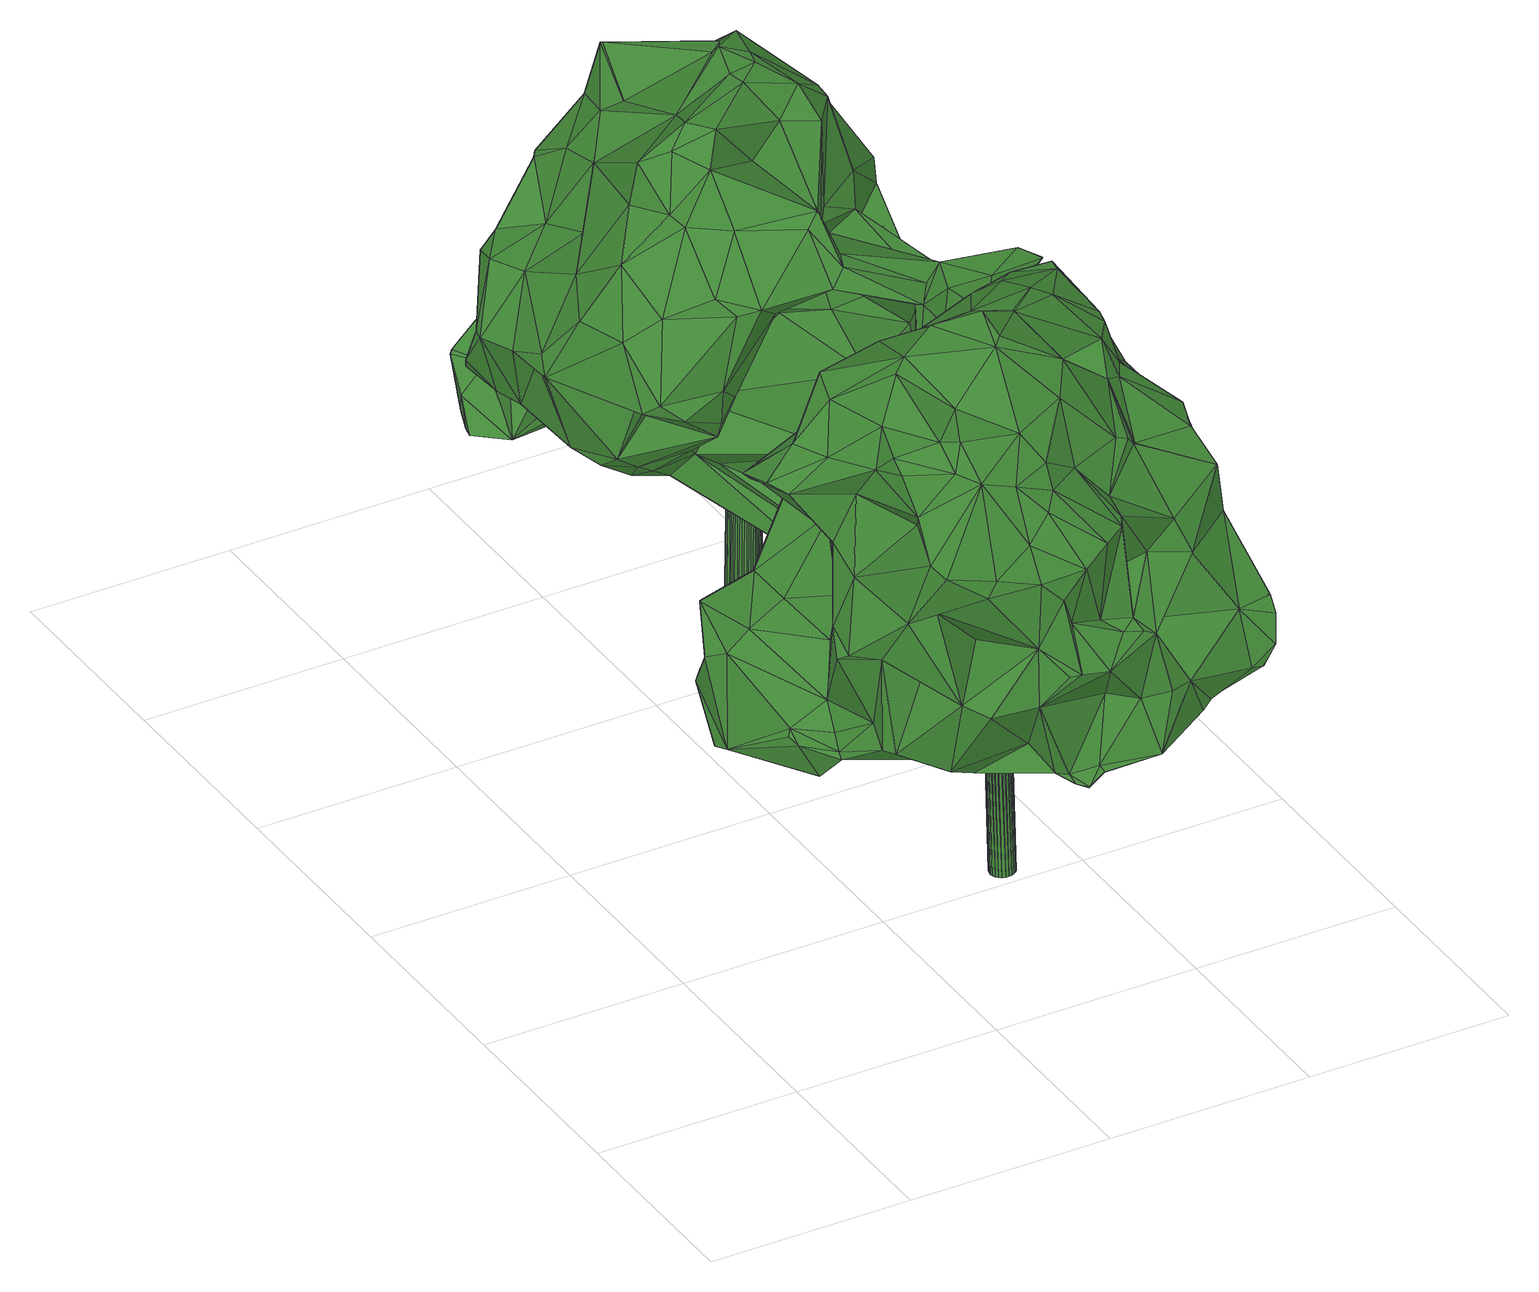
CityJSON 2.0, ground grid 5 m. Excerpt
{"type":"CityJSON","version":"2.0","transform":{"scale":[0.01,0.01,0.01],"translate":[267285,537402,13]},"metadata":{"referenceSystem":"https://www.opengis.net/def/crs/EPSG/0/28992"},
"CityObjects":{
"tree1":{"type":"SolitaryVegetationObject","attributes":{"gtid":584,"crown_width_m":10.84,"crown_median_z":21.56,"crown_r50_m":0.456,"crown_porosity":0.889,"trunk_H_m":8.24,"trunk_DBH_m":0.602,"trunk_radius_m":0.301,"trunk_base_height_m":13.32,"original_gtid":"667"},"geometry":[{"type":"Solid","lod":"3","boundaries":[[[[0,1,2]],[[3,4,5]],[[6,7,8]],[[6,8,9]],[[10,11,12]],[[13,14,15]],[[16,17,18]],[[2,18,17]],[[19,20,21]],[[22,20,19]],[[23,24,7]],[[25,26,27]],[[28,29,30]],[[31,32,33]],[[34,35,9]],[[36,37,38]],[[39,40,41]],[[39,41,42]],[[43,15,44]],[[45,46,47]],[[48,49,50]],[[51,52,53]],[[52,54,53]],[[2,17,55]],[[56,57,55]],[[58,59,60]],[[61,58,60]],[[62,63,64]],[[62,64,65]],[[31,55,17]],[[2,55,0]],[[66,67,68]],[[69,70,71]],[[72,73,74]],[[31,17,75]],[[76,77,78]],[[79,80,71]],[[14,13,81]],[[82,83,5]],[[76,84,77]],[[85,86,87]],[[88,89,90]],[[71,80,91]],[[92,93,94]],[[95,96,97]],[[98,99,100]],[[98,101,99]],[[102,52,103]],[[104,105,106]],[[107,108,109]],[[110,111,112]],[[113,114,115]],[[71,70,79]],[[31,33,56]],[[112,116,110]],[[117,51,53]],[[118,119,120]],[[12,11,121]],[[1,122,18]],[[123,124,125]],[[22,19,126]],[[127,128,68]],[[111,129,130]],[[110,129,111]],[[131,132,133]],[[134,109,135]],[[28,136,137]],[[138,139,140]],[[131,141,96]],[[142,143,127]],[[57,56,33]],[[12,57,33]],[[144,125,124]],[[145,146,74]],[[145,74,147]],[[148,149,150]],[[151,122,152]],[[1,152,122]],[[129,153,154]],[[56,55,31]],[[58,155,156]],[[152,155,58]],[[12,121,57]],[[150,157,158]],[[159,160,161]],[[162,160,159]],[[156,155,163]],[[156,163,164]],[[144,165,36]],[[166,36,165]],[[167,168,84]],[[169,170,171]],[[169,171,102]],[[110,172,173]],[[174,94,93]],[[33,175,176]],[[32,175,33]],[[177,6,35]],[[102,171,52]],[[178,179,180]],[[178,180,34]],[[181,182,183]],[[58,61,152]],[[184,59,173]],[[173,59,58]],[[154,130,129]],[[185,169,186]],[[0,187,188]],[[189,190,191]],[[192,193,111]],[[48,121,11]],[[194,195,157]],[[7,24,8]],[[91,80,196]],[[91,196,167]],[[197,97,72]],[[178,166,179]],[[97,96,198]],[[139,199,133]],[[75,32,31]],[[200,107,109]],[[173,172,184]],[[201,202,203]],[[51,103,52]],[[204,22,205]],[[30,206,28]],[[207,208,209]],[[210,24,23]],[[107,211,29]],[[212,211,107]],[[100,205,22]],[[26,213,42]],[[15,214,13]],[[15,60,214]],[[214,60,59]],[[16,43,215]],[[16,215,75]],[[16,75,17]],[[216,186,164]],[[197,65,44]],[[36,178,37]],[[21,41,40]],[[42,41,21]],[[71,105,69]],[[201,203,217]],[[218,219,195]],[[220,221,222]],[[188,163,223]],[[82,4,224]],[[220,225,226]],[[89,88,183]],[[89,183,48]],[[227,210,228]],[[196,80,79]],[[23,229,228]],[[148,230,149]],[[107,29,108]],[[228,210,23]],[[161,24,210]],[[150,158,231]],[[150,231,232]],[[233,120,234]],[[190,169,185]],[[235,76,236]],[[23,7,229]],[[112,237,116]],[[166,178,36]],[[238,239,77]],[[173,240,241]],[[58,240,173]],[[135,109,131]],[[79,70,238]],[[79,238,196]],[[242,240,156]],[[243,35,244]],[[243,177,35]],[[228,6,201]],[[229,6,228]],[[85,87,113]],[[245,181,246]],[[247,164,186]],[[247,186,169]],[[127,190,248]],[[158,157,249]],[[219,38,249]],[[42,213,39]],[[189,250,217]],[[178,251,37]],[[190,189,248]],[[252,85,115]],[[9,35,6]],[[7,6,229]],[[221,253,222]],[[253,175,32]],[[139,254,165]],[[187,252,188]],[[47,46,138]],[[45,138,46]],[[48,183,57]],[[226,255,49]],[[48,57,121]],[[203,202,256]],[[236,76,78]],[[68,257,66]],[[71,119,105]],[[118,105,119]],[[258,174,93]],[[227,161,210]],[[124,123,218]],[[259,213,26]],[[92,260,261]],[[92,262,260]],[[263,260,264]],[[188,252,216]],[[54,171,170]],[[52,171,54]],[[265,266,118]],[[244,82,224]],[[244,224,243]],[[231,158,27]],[[259,26,25]],[[267,66,53]],[[212,81,214]],[[200,81,212]],[[241,153,129]],[[191,268,189]],[[269,189,268]],[[155,152,1]],[[270,74,73]],[[138,136,271]],[[146,145,272]],[[105,118,106]],[[188,223,0]],[[191,216,273]],[[129,110,241]],[[11,10,49]],[[257,3,66]],[[173,241,110]],[[21,233,230]],[[26,231,27]],[[139,274,140]],[[200,109,134]],[[200,134,135]],[[155,1,223]],[[155,223,163]],[[275,15,14]],[[124,276,144]],[[139,144,276]],[[75,215,63]],[[3,277,117]],[[278,279,162]],[[25,280,259]],[[166,45,179]],[[254,45,166]],[[248,128,127]],[[167,84,281]],[[282,270,283]],[[284,149,230]],[[83,237,285]],[[280,25,286]],[[26,42,231]],[[105,104,287]],[[91,119,71]],[[127,68,142]],[[259,160,279]],[[241,240,153]],[[242,153,240]],[[132,131,109]],[[270,282,288]],[[190,289,54]],[[269,250,189]],[[11,49,48]],[[1,0,223]],[[21,40,19]],[[97,197,275]],[[44,65,64]],[[215,43,64]],[[44,64,43]],[[130,290,111]],[[2,1,18]],[[235,236,199]],[[254,166,165]],[[156,164,209]],[[156,209,242]],[[291,94,292]],[[157,195,219]],[[106,118,293]],[[237,271,116]],[[271,237,47]],[[294,276,124]],[[294,235,276]],[[293,118,266]],[[293,266,295]],[[108,28,296]],[[108,29,28]],[[297,204,101]],[[162,269,298]],[[162,298,278]],[[299,255,225]],[[145,300,301]],[[135,95,200]],[[236,78,131]],[[220,175,221]],[[113,302,298]],[[212,59,184]],[[95,135,96]],[[82,180,83]],[[49,10,226]],[[288,147,303]],[[162,279,160]],[[304,85,252]],[[151,18,122]],[[164,163,216]],[[169,190,54]],[[169,54,170]],[[219,125,38]],[[123,125,219]],[[147,104,106]],[[5,285,3]],[[83,285,5]],[[38,125,144]],[[36,38,144]],[[212,214,59]],[[237,45,47]],[[69,105,287]],[[34,251,178]],[[9,251,34]],[[9,305,251]],[[34,180,244]],[[226,225,255]],[[45,306,179]],[[278,261,263]],[[261,278,258]],[[39,264,307]],[[40,39,307]],[[279,263,259]],[[258,93,261]],[[308,309,310]],[[258,310,309]],[[284,230,233]],[[213,259,263]],[[132,311,133]],[[207,103,51]],[[63,215,64]],[[312,126,92]],[[98,126,312]],[[245,187,313]],[[234,284,233]],[[150,284,314]],[[133,311,296]],[[108,296,311]],[[204,297,22]],[[22,297,20]],[[295,20,297]],[[77,168,196]],[[84,168,77]],[[205,99,204]],[[99,101,204]],[[100,99,205]],[[131,78,77]],[[37,315,316]],[[127,289,190]],[[220,176,175]],[[117,53,66]],[[117,66,3]],[[317,312,94]],[[317,94,50]],[[196,238,77]],[[141,198,96]],[[139,133,274]],[[219,218,123]],[[294,318,235]],[[314,157,150]],[[69,238,70]],[[21,148,42]],[[146,272,253]],[[146,253,62]],[[296,28,137]],[[218,294,124]],[[319,320,227]],[[262,126,307]],[[262,92,126]],[[203,248,217]],[[321,301,322]],[[188,216,163]],[[237,277,285]],[[237,112,277]],[[271,323,116]],[[206,110,323]],[[201,6,202]],[[315,324,25]],[[238,141,239]],[[115,273,216]],[[252,115,216]],[[220,226,176]],[[30,29,211]],[[136,323,271]],[[48,325,89]],[[326,89,325]],[[326,325,48]],[[206,323,136]],[[110,116,323]],[[317,299,98]],[[327,302,87]],[[139,165,144]],[[106,293,145]],[[110,206,172]],[[242,209,208]],[[295,266,20]],[[145,293,295]],[[30,172,206]],[[136,28,206]],[[190,185,191]],[[256,248,203]],[[217,248,189]],[[191,185,216]],[[185,186,216]],[[95,97,14]],[[97,275,14]],[[33,176,12]],[[159,269,162]],[[98,100,126]],[[236,131,133]],[[197,72,328]],[[74,328,72]],[[75,63,32]],[[160,259,280]],[[91,167,119]],[[158,249,329]],[[20,266,265]],[[234,120,119]],[[234,119,167]],[[245,246,330]],[[235,318,76]],[[97,198,72]],[[194,157,314]],[[296,137,274]],[[296,274,133]],[[131,239,141]],[[73,198,283]],[[47,138,271]],[[219,249,157]],[[254,138,45]],[[138,254,139]],[[45,83,306]],[[45,237,83]],[[69,283,198]],[[69,287,283]],[[141,238,198]],[[131,96,135]],[[269,113,298]],[[77,239,131]],[[326,291,308]],[[246,326,308]],[[331,234,167]],[[42,148,231]],[[238,69,198]],[[147,106,145]],[[277,192,117]],[[51,117,192]],[[192,111,290]],[[192,290,51]],[[207,51,290]],[[154,290,130]],[[332,299,317]],[[224,4,243]],[[49,255,50]],[[16,18,151]],[[16,151,43]],[[269,114,113]],[[60,151,61]],[[150,149,284]],[[152,61,151]],[[312,317,98]],[[74,146,62]],[[331,284,234]],[[253,63,62]],[[32,63,253]],[[72,198,73]],[[83,180,179]],[[306,83,179]],[[38,329,249]],[[330,86,85]],[[6,243,202]],[[6,177,243]],[[3,285,277]],[[268,191,273]],[[194,76,195]],[[261,260,263]],[[267,53,289]],[[103,247,102]],[[164,247,209]],[[270,147,74]],[[53,54,289]],[[22,126,100]],[[138,274,137]],[[138,137,136]],[[231,148,232]],[[150,232,148]],[[331,281,284]],[[307,126,40]],[[19,40,126]],[[314,284,281]],[[331,167,281]],[[66,267,67]],[[87,302,113]],[[86,258,278]],[[278,298,86]],[[39,213,264]],[[86,310,258]],[[184,211,212]],[[278,263,279]],[[160,280,161]],[[214,81,13]],[[201,319,228]],[[217,319,201]],[[250,319,217]],[[228,319,227]],[[62,328,74]],[[62,65,328]],[[138,140,274]],[[133,199,236]],[[143,289,127]],[[290,208,207]],[[102,247,169]],[[290,154,208]],[[154,153,208]],[[242,208,153]],[[288,282,147]],[[147,282,104]],[[326,48,50]],[[282,287,104]],[[212,107,200]],[[156,240,58]],[[27,316,25]],[[73,283,270]],[[298,302,327]],[[263,264,213]],[[316,315,25]],[[86,327,87]],[[182,55,183]],[[245,313,0]],[[276,235,199]],[[276,199,139]],[[101,300,297]],[[333,300,101]],[[50,94,291]],[[326,50,291]],[[115,85,113]],[[207,247,103]],[[209,247,207]],[[34,244,35]],[[256,4,257]],[[202,4,256]],[[257,4,3]],[[200,95,81]],[[21,230,148]],[[143,267,289]],[[187,304,252]],[[245,304,187]],[[245,330,304]],[[304,330,85]],[[82,244,180]],[[158,329,27]],[[255,299,332]],[[151,60,334]],[[181,88,246]],[[197,44,275]],[[280,286,335]],[[275,44,15]],[[273,114,268]],[[308,310,246]],[[246,310,330]],[[86,298,327]],[[86,330,310]],[[27,329,37]],[[38,37,329]],[[55,57,183]],[[10,336,226]],[[176,226,336]],[[181,0,182]],[[182,0,55]],[[0,313,187]],[[272,321,222]],[[272,222,253]],[[92,94,312]],[[311,109,108]],[[50,255,332]],[[94,174,292]],[[184,172,211]],[[225,322,337]],[[88,326,246]],[[326,88,90]],[[311,132,109]],[[196,168,167]],[[50,332,317]],[[222,321,322]],[[222,322,220]],[[225,220,322]],[[282,283,287]],[[37,316,27]],[[337,322,301]],[[5,4,82]],[[243,4,202]],[[14,81,95]],[[24,335,8]],[[280,335,161]],[[30,211,172]],[[161,335,24]],[[111,193,112]],[[277,112,193]],[[192,277,193]],[[295,300,145]],[[297,300,295]],[[43,151,334]],[[43,334,15]],[[12,336,10]],[[15,334,60]],[[326,90,89]],[[181,183,88]],[[176,336,12]],[[245,0,181]],[[233,265,120]],[[265,118,120]],[[68,67,142]],[[267,143,67]],[[142,67,143]],[[270,303,147]],[[288,303,270]],[[291,292,308]],[[115,114,273]],[[305,9,286]],[[8,286,9]],[[8,335,286]],[[305,286,324]],[[25,324,286]],[[37,324,315]],[[305,324,251]],[[37,251,324]],[[333,301,300]],[[101,301,333]],[[272,301,321]],[[145,301,272]],[[250,338,319]],[[221,175,253]],[[337,301,101]],[[319,338,320]],[[269,338,250]],[[299,337,98]],[[101,98,337]],[[225,337,299]],[[159,161,338]],[[159,338,269]],[[161,227,338]],[[320,338,227]],[[21,20,265]],[[21,265,233]],[[68,128,257]],[[256,257,128]],[[248,256,128]],[[92,261,93]],[[197,328,65]],[[264,260,307]],[[262,307,260]],[[314,281,194]],[[194,281,76]],[[84,76,281]],[[292,309,308]],[[174,309,292]],[[258,309,174]],[[268,114,269]],[[195,76,318]],[[195,318,218]],[[294,218,318]],[[339,340,341]],[[339,341,342]],[[342,341,343]],[[342,343,344]],[[341,340,345]],[[341,345,343]],[[343,345,346]],[[343,346,344]],[[345,340,347]],[[345,347,346]],[[346,347,348]],[[346,348,344]],[[347,340,349]],[[347,349,348]],[[348,349,350]],[[348,350,344]],[[349,340,351]],[[349,351,350]],[[350,351,352]],[[350,352,344]],[[351,340,353]],[[351,353,352]],[[352,353,354]],[[352,354,344]],[[353,340,355]],[[353,355,354]],[[354,355,356]],[[354,356,344]],[[355,340,357]],[[355,357,356]],[[356,357,358]],[[356,358,344]],[[357,340,359]],[[357,359,358]],[[358,359,360]],[[358,360,344]],[[359,340,361]],[[359,361,360]],[[360,361,362]],[[360,362,344]],[[361,340,363]],[[361,363,362]],[[362,363,364]],[[362,364,344]],[[363,340,365]],[[363,365,364]],[[364,365,366]],[[364,366,344]],[[365,340,367]],[[365,367,366]],[[366,367,368]],[[366,368,344]],[[367,340,369]],[[367,369,368]],[[368,369,370]],[[368,370,344]],[[369,340,371]],[[369,371,370]],[[370,371,372]],[[370,372,344]],[[371,340,373]],[[371,373,372]],[[372,373,374]],[[372,374,344]],[[373,340,375]],[[373,375,374]],[[374,375,376]],[[374,376,344]],[[375,340,377]],[[375,377,376]],[[376,377,378]],[[376,378,344]],[[377,340,379]],[[377,379,378]],[[378,379,380]],[[378,380,344]],[[379,340,381]],[[379,381,380]],[[380,381,382]],[[380,382,344]],[[381,340,383]],[[381,383,382]],[[382,383,384]],[[382,384,344]],[[383,340,385]],[[383,385,384]],[[384,385,386]],[[384,386,344]],[[385,340,387]],[[385,387,386]],[[386,387,388]],[[386,388,344]],[[387,340,339]],[[387,339,388]],[[388,339,342]],[[388,342,344]]]]}]},
"tree2":{"type":"SolitaryVegetationObject","attributes":{"gtid":573,"crown_width_m":12.06,"crown_median_z":23.84,"crown_r50_m":0.509,"crown_porosity":0.894,"trunk_H_m":10.42,"trunk_DBH_m":0.798,"trunk_radius_m":0.399,"trunk_base_height_m":13.42,"original_gtid":"656"},"geometry":[{"type":"Solid","lod":"3","boundaries":[[[[389,390,391]],[[392,393,394]],[[395,396,397]],[[395,397,398]],[[399,400,401]],[[399,401,402]],[[403,404,405]],[[406,407,408]],[[406,390,407]],[[409,410,411]],[[409,411,412]],[[413,414,415]],[[413,415,416]],[[417,418,419]],[[420,421,422]],[[419,423,417]],[[422,424,425]],[[426,427,428]],[[428,429,426]],[[430,431,432]],[[433,434,435]],[[436,437,438]],[[439,440,441]],[[442,443,444]],[[445,446,447]],[[447,446,448]],[[449,450,451]],[[452,453,454]],[[393,455,456]],[[457,458,459]],[[460,461,462]],[[463,464,465]],[[466,467,394]],[[468,467,466]],[[469,470,471]],[[395,426,396]],[[393,392,472]],[[473,472,392]],[[474,424,422]],[[475,476,477]],[[424,478,425]],[[479,480,481]],[[482,483,484]],[[485,486,487]],[[488,487,486]],[[489,440,439]],[[490,463,491]],[[490,491,492]],[[442,493,494]],[[398,495,471]],[[469,496,470]],[[398,471,497]],[[498,454,453]],[[499,500,478]],[[501,502,503]],[[504,482,505]],[[506,507,508]],[[509,510,511]],[[512,513,514]],[[393,456,466]],[[515,516,517]],[[517,495,398]],[[518,519,520]],[[521,437,436]],[[522,475,477]],[[442,444,523]],[[524,525,526]],[[393,472,455]],[[413,416,394]],[[527,528,422]],[[481,427,529]],[[530,531,519]],[[530,519,518]],[[532,503,533]],[[422,425,527]],[[534,439,441]],[[534,535,439]],[[536,537,409]],[[538,420,539]],[[538,539,400]],[[493,442,523]],[[495,516,540]],[[517,516,495]],[[444,541,523]],[[435,523,541]],[[455,542,456]],[[442,494,443]],[[501,543,502]],[[493,523,434]],[[434,523,435]],[[420,422,528]],[[544,435,545]],[[546,451,525]],[[547,548,549]],[[530,550,468]],[[531,530,468]],[[551,552,473]],[[546,553,449]],[[554,449,553]],[[555,556,417]],[[557,487,488]],[[427,558,428]],[[559,460,560]],[[561,460,559]],[[432,431,562]],[[515,563,564]],[[546,565,497]],[[396,426,429]],[[566,414,477]],[[391,465,464]],[[535,489,439]],[[405,567,568]],[[502,533,503]],[[555,502,543]],[[561,461,460]],[[569,570,414]],[[571,570,569]],[[520,469,540]],[[471,495,469]],[[410,409,537]],[[572,573,411]],[[448,568,574]],[[568,567,574]],[[404,458,446]],[[400,575,401]],[[521,576,542]],[[577,578,579]],[[578,577,562]],[[431,578,562]],[[540,469,495]],[[463,504,505]],[[580,581,582]],[[583,581,580]],[[477,476,584]],[[477,584,566]],[[476,531,585]],[[473,552,417]],[[499,474,586]],[[446,587,448]],[[468,550,588]],[[447,567,445]],[[586,589,590]],[[491,589,586]],[[525,451,509]],[[457,591,458]],[[479,589,480]],[[510,509,451]],[[592,593,594]],[[595,596,592]],[[492,597,598]],[[494,493,406]],[[525,509,599]],[[438,576,521]],[[417,423,600]],[[417,600,555]],[[411,410,572]],[[438,521,436]],[[438,566,576]],[[601,438,437]],[[416,551,392]],[[534,441,602]],[[412,543,501]],[[542,603,456]],[[412,411,543]],[[604,605,606]],[[576,566,603]],[[542,576,603]],[[484,558,416]],[[569,566,601]],[[424,474,499]],[[424,499,607]],[[509,511,599]],[[607,478,424]],[[492,586,597]],[[608,609,563]],[[527,500,528]],[[610,611,432]],[[562,602,610]],[[612,554,613]],[[492,538,614]],[[598,538,492]],[[615,414,413]],[[608,397,429]],[[601,566,438]],[[616,510,617]],[[618,619,620]],[[486,485,391]],[[396,429,397]],[[481,480,621]],[[577,602,562]],[[534,602,577]],[[441,475,602]],[[584,476,585]],[[622,611,623]],[[494,624,625]],[[408,624,494]],[[626,620,557]],[[425,478,527]],[[434,406,493]],[[433,406,434]],[[463,453,464]],[[627,605,625]],[[625,605,494]],[[541,545,435]],[[530,564,550]],[[566,569,414]],[[517,608,515]],[[562,610,432]],[[446,445,404]],[[619,628,629]],[[630,631,402]],[[455,632,633]],[[465,505,634]],[[626,635,618]],[[507,461,561]],[[525,599,526]],[[541,537,545]],[[604,573,572]],[[544,486,636]],[[455,633,542]],[[403,405,594]],[[624,408,637]],[[609,564,563]],[[545,537,536]],[[463,465,504]],[[638,526,599]],[[569,601,639]],[[640,559,641]],[[474,597,586]],[[642,612,630]],[[435,544,433]],[[586,492,491]],[[522,477,643]],[[531,468,585]],[[608,563,515]],[[444,537,541]],[[430,595,431]],[[431,644,578]],[[443,537,444]],[[534,579,535]],[[577,579,534]],[[645,646,635]],[[400,539,575]],[[564,530,647]],[[403,594,454]],[[389,453,593]],[[575,528,500]],[[475,522,602]],[[610,602,522]],[[648,649,650]],[[392,394,416]],[[546,449,451]],[[651,511,616]],[[592,596,593]],[[652,529,653]],[[499,654,500]],[[655,641,559]],[[484,656,657]],[[489,658,508]],[[614,538,400]],[[659,614,400]],[[391,390,636]],[[659,400,399]],[[585,468,466]],[[471,470,497]],[[554,553,470]],[[546,470,553]],[[404,445,405]],[[420,538,598]],[[478,607,499]],[[660,504,634]],[[507,554,461]],[[560,476,655]],[[560,655,559]],[[449,642,450]],[[612,642,449]],[[661,662,506]],[[579,578,644]],[[663,664,535]],[[665,644,595]],[[402,401,617]],[[409,412,532]],[[503,532,501]],[[595,430,596]],[[459,498,453]],[[533,502,555]],[[391,464,389]],[[666,533,419]],[[507,561,667]],[[507,667,489]],[[574,447,448]],[[668,661,669]],[[670,669,661]],[[567,405,445]],[[653,529,524]],[[567,447,574]],[[470,496,554]],[[595,644,431]],[[582,453,463]],[[492,582,463]],[[588,643,477]],[[588,477,414]],[[554,496,461]],[[457,581,614]],[[473,392,551]],[[535,658,489]],[[629,620,619]],[[630,402,642]],[[481,621,427]],[[636,406,433]],[[408,494,406]],[[564,609,550]],[[609,657,656]],[[626,618,620]],[[452,594,593]],[[661,658,670]],[[582,459,453]],[[499,586,590]],[[671,648,650]],[[665,595,592]],[[457,650,591]],[[609,608,657]],[[672,650,649]],[[572,537,604]],[[410,537,572]],[[428,558,673]],[[591,650,672]],[[613,507,506]],[[389,464,453]],[[674,552,675]],[[579,663,535]],[[629,557,620]],[[558,676,416]],[[609,656,550]],[[494,605,537]],[[494,537,443]],[[517,398,677]],[[673,558,657]],[[657,558,484]],[[549,418,621]],[[427,621,418]],[[480,589,491]],[[604,537,605]],[[661,506,508]],[[667,440,489]],[[415,660,484]],[[415,484,416]],[[628,485,487]],[[678,485,628]],[[675,551,416]],[[675,416,676]],[[564,647,516]],[[564,516,515]],[[518,540,647]],[[635,626,679]],[[518,647,530]],[[520,540,518]],[[516,647,540]],[[667,561,640]],[[634,505,482]],[[616,680,681]],[[621,505,682]],[[566,466,603]],[[480,505,621]],[[522,643,683]],[[575,420,528]],[[535,671,658]],[[617,575,616]],[[545,488,544]],[[544,488,486]],[[575,539,420]],[[614,659,457]],[[674,675,676]],[[629,487,557]],[[624,684,625]],[[619,618,628]],[[657,608,673]],[[429,673,608]],[[429,428,673]],[[457,659,399]],[[457,399,402]],[[419,418,549]],[[427,418,558]],[[418,674,558]],[[674,676,558]],[[544,636,433]],[[543,685,555]],[[686,513,512]],[[468,588,467]],[[678,628,618]],[[451,450,510]],[[536,488,545]],[[500,527,478]],[[585,466,687]],[[472,556,455]],[[688,632,556]],[[632,455,556]],[[472,473,556]],[[688,556,555]],[[688,555,632]],[[417,556,473]],[[466,394,393]],[[672,644,665]],[[689,644,672]],[[559,640,561]],[[666,419,549]],[[459,582,581]],[[690,618,682]],[[430,611,684]],[[430,684,624]],[[524,691,653]],[[526,691,524]],[[484,660,634]],[[622,684,611]],[[625,684,622]],[[497,565,398]],[[692,398,565]],[[411,685,543]],[[604,685,573]],[[610,623,611]],[[628,487,629]],[[615,413,467]],[[501,532,412]],[[615,588,414]],[[394,467,413]],[[584,585,687]],[[615,467,588]],[[419,533,423]],[[666,645,532]],[[441,440,640]],[[409,532,536]],[[645,536,532]],[[693,678,694]],[[635,679,645]],[[690,694,618]],[[482,504,483]],[[682,618,547]],[[405,568,594]],[[452,454,594]],[[453,452,593]],[[403,454,404]],[[682,505,465]],[[661,508,658]],[[511,695,638]],[[547,549,621]],[[678,391,485]],[[458,587,446]],[[668,631,662]],[[441,641,475]],[[640,641,441]],[[547,618,548]],[[696,536,679]],[[696,488,536]],[[697,633,632]],[[606,633,697]],[[542,633,521]],[[437,633,601]],[[437,521,633]],[[573,685,411]],[[560,460,462]],[[462,520,560]],[[532,533,666]],[[617,401,575]],[[579,649,663]],[[648,663,649]],[[507,613,554]],[[689,672,649]],[[639,683,569]],[[500,680,575]],[[575,680,616]],[[682,547,621]],[[626,696,679]],[[480,463,505]],[[459,458,498]],[[395,529,426]],[[470,546,497]],[[476,475,641]],[[655,476,641]],[[456,603,466]],[[689,649,644]],[[649,579,644]],[[465,634,504]],[[697,685,606]],[[632,555,685]],[[632,685,697]],[[606,685,604]],[[665,592,448]],[[568,448,592]],[[474,698,597]],[[686,512,699]],[[686,699,513]],[[524,565,525]],[[692,565,524]],[[457,459,581]],[[415,570,660]],[[613,506,662]],[[652,479,529]],[[490,492,463]],[[592,594,568]],[[668,662,661]],[[458,404,454]],[[458,454,498]],[[636,390,406]],[[593,390,389]],[[391,636,486]],[[408,407,637]],[[407,593,637]],[[430,637,596]],[[624,637,430]],[[596,637,593]],[[672,587,591]],[[665,587,672]],[[448,587,665]],[[496,462,461]],[[496,469,462]],[[520,462,469]],[[390,593,407]],[[480,491,463]],[[639,627,622]],[[622,623,639]],[[612,631,630]],[[622,627,625]],[[645,679,536]],[[466,566,687]],[[474,422,698]],[[533,600,423]],[[555,600,533]],[[681,700,701]],[[591,587,458]],[[570,415,414]],[[571,504,570]],[[504,660,570]],[[590,652,499]],[[426,529,427]],[[671,670,658]],[[546,525,565]],[[671,669,670]],[[520,519,560]],[[560,519,476]],[[531,476,519]],[[479,652,589]],[[590,589,652]],[[583,492,614]],[[395,524,529]],[[510,450,617]],[[500,700,681]],[[634,482,484]],[[522,683,610]],[[511,691,695]],[[682,465,693]],[[481,529,479]],[[554,612,449]],[[418,552,674]],[[418,417,552]],[[507,489,508]],[[535,664,671]],[[648,671,664]],[[648,664,663]],[[667,640,440]],[[583,580,582]],[[583,582,492]],[[526,638,695]],[[605,627,702]],[[605,702,606]],[[484,483,656]],[[504,656,483]],[[551,675,552]],[[692,524,395]],[[692,395,398]],[[618,694,678]],[[693,694,690]],[[397,677,398]],[[517,677,397]],[[617,642,402]],[[617,450,642]],[[656,703,550]],[[588,703,643]],[[588,550,703]],[[643,703,571]],[[513,699,514]],[[512,514,699]],[[633,606,702]],[[633,702,601]],[[601,702,627]],[[627,639,601]],[[613,631,612]],[[613,662,631]],[[549,548,635]],[[618,635,548]],[[653,701,652]],[[499,652,701]],[[678,693,391]],[[526,695,691]],[[610,683,623]],[[639,623,683]],[[616,681,651]],[[651,681,704]],[[599,511,638]],[[691,511,651]],[[616,511,510]],[[691,701,653]],[[651,701,691]],[[681,680,500]],[[681,701,704]],[[651,704,701]],[[571,569,683]],[[571,683,643]],[[457,402,650]],[[668,650,631]],[[402,631,650]],[[669,671,650]],[[669,650,668]],[[391,693,465]],[[626,557,696]],[[696,557,488]],[[645,666,646]],[[549,635,646]],[[549,646,666]],[[432,611,430]],[[504,703,656]],[[571,703,504]],[[583,614,581]],[[397,608,705]],[[517,705,608]],[[397,705,517]],[[701,700,499]],[[654,499,700]],[[654,700,500]],[[693,690,682]],[[584,687,566]],[[598,421,420]],[[698,422,421]],[[698,421,597]],[[598,597,421]],[[706,707,708]],[[706,708,709]],[[709,708,710]],[[709,710,711]],[[708,707,712]],[[708,712,710]],[[710,712,713]],[[710,713,711]],[[712,707,714]],[[712,714,713]],[[713,714,715]],[[713,715,711]],[[714,707,716]],[[714,716,715]],[[715,716,717]],[[715,717,711]],[[716,707,718]],[[716,718,717]],[[717,718,719]],[[717,719,711]],[[718,707,720]],[[718,720,719]],[[719,720,721]],[[719,721,711]],[[720,707,722]],[[720,722,721]],[[721,722,723]],[[721,723,711]],[[722,707,724]],[[722,724,723]],[[723,724,725]],[[723,725,711]],[[724,707,726]],[[724,726,725]],[[725,726,727]],[[725,727,711]],[[726,707,728]],[[726,728,727]],[[727,728,729]],[[727,729,711]],[[728,707,730]],[[728,730,729]],[[729,730,731]],[[729,731,711]],[[730,707,732]],[[730,732,731]],[[731,732,733]],[[731,733,711]],[[732,707,734]],[[732,734,733]],[[733,734,735]],[[733,735,711]],[[734,707,736]],[[734,736,735]],[[735,736,737]],[[735,737,711]],[[736,707,738]],[[736,738,737]],[[737,738,739]],[[737,739,711]],[[738,707,740]],[[738,740,739]],[[739,740,741]],[[739,741,711]],[[740,707,742]],[[740,742,741]],[[741,742,743]],[[741,743,711]],[[742,707,744]],[[742,744,743]],[[743,744,745]],[[743,745,711]],[[744,707,746]],[[744,746,745]],[[745,746,747]],[[745,747,711]],[[746,707,748]],[[746,748,747]],[[747,748,749]],[[747,749,711]],[[748,707,750]],[[748,750,749]],[[749,750,751]],[[749,751,711]],[[750,707,752]],[[750,752,751]],[[751,752,753]],[[751,753,711]],[[752,707,754]],[[752,754,753]],[[753,754,755]],[[753,755,711]],[[754,707,706]],[[754,706,755]],[[755,706,709]],[[755,709,711]]]]}]}
},
"vertices":[
[922,852,1329],[833,697,1399],[986,828,1356],[359,474,858],[395,561,607],[334,409,818],[216,686,465],[209,726,452],[292,693,476],[351,516,448],[1159,1193,902],[1154,1194,902],[1118,1116,1082],[1036,361,1193],[1055,370,1169],[1080,529,1239],[1054,725,1356],[1128,835,1338],[999,726,1391],[1111,799,576],[1229,630,594],[1112,617,649],[1186,812,484],[257,817,468],[287,779,478],[550,687,582],[751,660,475],[717,535,522],[784,102,1079],[849,122,1114],[729,171,1204],[1136,875,1332],[1254,852,1139],[1214,958,1204],[363,441,529],[306,529,534],[609,288,502],[624,376,526],[654,285,504],[874,734,650],[1066,810,619],[986,646,734],[911,585,545],[1115,617,1283],[1128,563,1211],[533,208,745],[636,331,816],[513,284,949],[1050,1080,1019],[1156,1190,900],[1155,956,930],[294,553,1176],[274,638,1166],[389,541,1054],[326,676,1134],[1045,895,1321],[1157,947,1274],[1014,1046,1182],[784,502,1432],[879,388,1333],[938,478,1364],[807,525,1439],[1290,631,1056],[1228,750,1121],[1159,616,1209],[1280,551,1102],[387,493,870],[563,481,920],[492,615,820],[1333,257,751],[1326,220,726],[1320,210,655],[1301,430,944],[1290,401,916],[1264,485,962],[1172,729,1272],[979,111,533],[1071,147,672],[1017,131,673],[1318,206,656],[1284,201,613],[940,276,1122],[424,409,623],[410,347,826],[1125,187,556],[704,736,1052],[821,771,930],[728,642,990],[1011,836,1070],[1057,936,1175],[1064,830,1077],[1285,203,611],[935,900,668],[926,860,673],[1042,887,712],[1104,278,1010],[1140,259,923],[1253,351,1062],[1106,929,669],[1162,930,591],[1159,931,590],[1173,888,629],[260,696,1161],[262,594,1194],[1253,451,663],[1279,430,647],[1262,502,656],[910,167,1113],[860,175,882],[933,158,875],[587,218,1297],[472,295,1205],[469,235,1114],[563,742,912],[518,760,942],[528,798,994],[493,206,1086],[382,513,1047],[1317,512,587],[1232,365,572],[1228,454,450],[1101,1115,1069],[912,650,1403],[781,143,500],[779,140,502],[748,175,520],[1088,867,612],[515,757,943],[403,765,753],[548,266,1310],[460,345,1289],[976,132,835],[946,132,851],[837,88,805],[884,269,920],[1033,274,949],[687,131,1053],[739,120,1001],[690,147,877],[683,131,737],[742,101,813],[1139,262,920],[554,674,884],[580,663,1046],[746,173,523],[1228,651,781],[1231,635,967],[1190,622,776],[985,493,717],[1011,390,716],[908,366,588],[913,647,1401],[811,608,1456],[556,348,1343],[455,374,1319],[701,643,1434],[584,554,1440],[821,192,535],[878,386,591],[509,731,659],[612,829,603],[371,841,567],[607,848,665],[634,751,1355],[469,723,1343],[713,233,577],[534,260,545],[1159,206,571],[1150,195,574],[302,725,1151],[310,689,1139],[272,680,1153],[666,207,1271],[735,310,1330],[1010,834,693],[1213,957,1074],[1204,999,1062],[292,550,550],[494,328,552],[428,314,594],[408,342,595],[970,844,1110],[1035,942,1185],[1027,984,1173],[769,252,1277],[434,702,1186],[432,710,1228],[751,766,1254],[743,789,1300],[353,813,816],[444,821,995],[445,826,996],[428,490,1170],[541,421,1093],[949,151,526],[850,138,511],[1253,196,621],[1257,474,1091],[1288,385,912],[881,189,678],[925,197,1119],[184,729,691],[230,714,694],[196,773,806],[1234,867,513],[1231,869,511],[674,159,1144],[394,557,1239],[484,478,1335],[444,637,1328],[287,927,515],[762,210,1230],[862,292,1210],[761,697,495],[1005,361,1205],[1163,689,1271],[585,781,1143],[198,776,807],[805,126,491],[790,177,521],[1254,965,870],[1221,912,893],[1266,897,871],[737,782,1323],[380,501,561],[1251,965,868],[1242,993,876],[286,928,518],[202,802,582],[207,726,455],[1147,453,635],[893,571,548],[880,388,594],[1153,436,529],[1164,394,523],[841,144,529],[947,149,666],[442,286,943],[1242,234,756],[1009,255,793],[650,444,1346],[596,328,1341],[549,527,1422],[301,558,564],[364,454,541],[912,811,1105],[983,820,1022],[354,640,1239],[353,809,817],[724,268,582],[313,811,777],[403,436,557],[624,792,1119],[1284,811,1060],[574,152,730],[1238,993,875],[299,735,724],[443,633,706],[852,765,793],[655,784,539],[879,868,670],[877,869,673],[929,890,666],[790,806,610],[820,790,620],[1204,510,566],[1296,617,595],[421,534,1048],[484,806,980],[412,802,766],[1102,444,900],[579,174,1027],[1289,816,856],[491,810,987],[767,90,817],[1103,450,1110],[771,155,521],[392,437,995],[677,853,787],[636,873,602],[506,716,590],[1124,190,554],[1132,380,770],[1286,389,910],[1054,278,571],[351,388,832],[370,577,573],[1267,291,758],[1142,621,763],[492,670,1110],[440,427,1264],[1100,844,935],[1029,755,851],[1301,581,605],[805,124,496],[1298,620,598],[775,151,915],[1184,768,622],[625,774,790],[1229,953,876],[1171,723,659],[1285,833,845],[589,679,864],[1082,663,925],[772,745,1075],[386,508,561],[517,334,798],[939,852,661],[946,780,956],[935,741,855],[861,793,962],[896,135,862],[1045,908,695],[925,739,1256],[1005,250,551],[520,502,698],[664,496,659],[1085,916,696],[849,135,514],[258,823,599],[309,874,554],[1290,834,847],[1264,897,866],[597,168,1071],[434,583,627],[1181,936,1092],[1095,873,960],[776,626,846],[1271,514,1088],[740,425,615],[819,807,990],[1117,219,569],[1212,943,883],[1178,848,868],[984,666,1210],[370,727,596],[1124,1088,1035],[1229,876,867],[368,842,571],[858,549,32],[828,550,32],[857,557,32],[844,568,857],[843,576,856],[814,568,856],[854,565,32],[841,583,856],[850,571,32],[836,589,856],[844,576,32],[830,594,856],[836,579,31],[823,597,856],[829,580,31],[815,598,855],[821,579,31],[807,598,855],[814,576,31],[800,595,855],[807,572,31],[793,590,855],[802,566,31],[789,584,855],[799,558,31],[785,577,855],[798,551,31],[784,569,856],[799,543,32],[785,561,856],[802,535,32],[788,554,856],[806,529,32],[792,548,856],[812,524,32],[799,543,856],[820,521,32],[806,540,857],[827,520,33],[814,538,857],[835,521,33],[821,539,857],[842,524,33],[829,542,857],[849,528,33],[835,547,857],[854,534,33],[840,553,857],[857,542,33],[843,560,857],
[949,1634,976],[1016,1565,892],[853,1501,825],[663,907,959],[777,817,1126],[775,822,1127],[156,1271,939],[190,1196,924],[202,1147,963],[79,1249,1157],[428,1821,1144],[416,1907,1095],[343,1789,1199],[357,1758,1332],[875,1967,1084],[831,1970,1082],[839,2004,1089],[1150,1549,774],[1056,1553,974],[1077,1539,988],[1014,1198,656],[1173,1117,657],[1145,1071,664],[1024,997,618],[807,886,1102],[880,1049,1155],[827,1148,988],[664,911,960],[671,874,826],[619,932,655],[621,929,651],[249,1896,844],[349,1808,769],[210,1826,729],[659,949,683],[177,1771,700],[183,1803,727],[266,1196,874],[359,1191,847],[296,1153,900],[253,1144,929],[1056,1633,1156],[991,1580,1356],[1045,1498,1280],[1176,1566,605],[1215,1544,591],[1132,1492,551],[1161,959,1288],[1150,982,1280],[1107,974,1321],[686,1411,1717],[677,1373,1716],[754,1321,1664],[1273,1409,605],[1271,1381,606],[1268,1380,602],[788,2002,1102],[793,1985,1105],[773,2029,1117],[870,1989,1127],[268,1579,1311],[185,1652,1282],[122,1568,1272],[927,1918,1106],[841,1668,1127],[909,1928,1098],[872,834,1042],[849,844,1276],[583,1825,1270],[834,1803,1269],[691,1700,1233],[384,1226,1659],[322,1268,1627],[344,1166,1541],[590,1481,961],[817,1493,1022],[771,1398,906],[801,852,1338],[796,879,1326],[621,934,1390],[227,1173,1445],[195,1316,1350],[137,1199,1313],[811,820,1019],[669,885,883],[266,1738,694],[761,1228,1619],[636,1027,1536],[708,1141,1399],[175,1788,777],[370,1460,857],[468,1487,811],[429,1210,846],[447,1381,979],[496,1341,1126],[433,1234,1001],[810,1536,641],[925,1504,638],[788,1502,591],[865,1458,585],[630,1452,1726],[526,1493,991],[469,1491,814],[454,1754,969],[1253,1488,603],[1187,1430,852],[178,1080,1310],[299,1265,1526],[86,1277,1201],[804,1715,1221],[243,1682,699],[248,1806,829],[999,987,620],[948,932,676],[956,977,637],[676,1373,1077],[504,1438,938],[469,1587,1560],[484,1382,1634],[634,1489,1690],[59,1518,1133],[144,1649,1243],[161,1632,1055],[625,1465,1316],[496,1486,1043],[646,1407,1079],[252,935,1164],[206,964,1202],[180,999,1170],[363,998,1411],[459,1083,1510],[370,1143,1513],[1159,955,1288],[756,1212,1406],[1244,1458,592],[134,1453,957],[50,1483,1138],[108,1512,965],[196,1873,830],[204,1880,836],[322,1414,896],[451,947,1383],[602,1009,1510],[929,1061,640],[758,1049,625],[842,1388,1594],[717,1528,1697],[915,1298,692],[1096,1356,753],[378,1845,940],[334,1861,986],[257,1046,1365],[1186,1436,579],[974,880,1247],[1027,996,621],[962,1478,585],[962,1472,585],[159,1479,1278],[645,1203,645],[644,1201,641],[651,1166,638],[529,1025,1305],[666,894,891],[669,879,827],[303,1470,1338],[341,1495,1492],[945,927,690],[844,863,957],[750,1464,552],[402,1154,909],[486,1210,1693],[441,1158,1631],[433,1254,1704],[917,1467,1480],[368,978,1098],[359,956,1196],[73,1380,1155],[903,958,1358],[814,2062,1108],[921,1965,1111],[940,1130,1215],[805,1265,1093],[778,1297,1244],[1176,1116,661],[1151,1096,698],[816,2062,1113],[331,1856,988],[1009,913,1314],[913,1479,1493],[964,1589,1384],[850,1524,1486],[534,1677,1264],[594,1750,1247],[676,1638,1181],[422,1787,1140],[668,985,1440],[655,947,1430],[449,1744,745],[835,1810,1274],[649,1078,1362],[466,1490,812],[419,1495,863],[720,1813,1348],[929,1921,1109],[1052,1809,1005],[919,1960,1101],[927,1722,1209],[1057,1810,1007],[459,1782,749],[428,1818,787],[62,1568,1029],[698,988,744],[1095,1033,1248],[852,1363,1576],[890,898,1328],[1110,1149,823],[1128,1202,890],[1114,949,962],[166,1733,707],[366,992,1056],[412,997,1142],[897,1329,1388],[1035,1470,1232],[341,1617,1462],[404,1578,1562],[477,1850,1033],[833,907,1327],[202,1693,1102],[298,1766,1211],[613,1330,581],[633,1422,472],[635,1421,467],[485,1205,828],[1011,1239,1107],[890,1360,1164],[1102,1528,1036],[1065,1349,1043],[660,1302,586],[1054,1191,1079],[697,1477,533],[700,1479,529],[326,1728,1398],[436,1704,1525],[994,903,950],[992,929,1130],[439,1259,923],[677,1238,594],[953,1486,660],[1062,1574,1030],[79,1598,991],[1002,1148,1215],[619,1324,1708],[673,1260,1628],[312,1708,1397],[717,1183,1380],[923,1604,1379],[730,1174,585],[726,1171,584],[399,964,1372],[588,1676,1467],[660,1576,1395],[598,1738,1413],[238,1531,1006],[345,1498,879],[313,1524,904],[295,1784,759],[608,1265,1542],[526,1210,1193],[393,1061,1049],[672,1520,1690],[453,1904,1101],[726,1354,1059],[481,1703,1645],[476,1703,1646],[653,1506,1447],[650,1510,1672],[839,1809,1277],[738,1130,584],[607,1363,1712],[557,1768,1548],[562,1741,1547],[518,1669,1587],[573,1702,1522],[749,1806,1345],[375,1126,943],[652,951,695],[695,992,747],[489,1202,830],[244,1114,1148],[757,1449,606],[673,1276,601],[350,1813,969],[413,1761,960],[762,1252,779],[860,1254,1343],[1038,1461,1143],[1016,1033,746],[433,1610,1218],[848,920,1342],[926,914,948],[841,1664,1263],[669,1276,605],[180,1549,967],[115,1350,1130],[820,1348,718],[658,1303,591],[128,1582,979],[760,1447,603],[1102,910,954],[301,1763,714],[489,1373,1167],[386,1784,770],[315,1528,907],[1007,1070,1005],[595,1202,1269],[387,1632,1118],[288,1128,1101],[668,1350,41],[628,1350,42],[666,1361,41],[688,1361,1083],[687,1371,1083],[648,1360,1084],[662,1370,41],[683,1381,1083],[656,1379,41],[676,1389,1083],[648,1385,41],[668,1395,1083],[638,1389,41],[658,1399,1083],[628,1390,42],[648,1400,1083],[617,1388,42],[638,1399,1083],[608,1384,42],[628,1395,1084],[599,1378,42],[620,1389,1084],[593,1370,42],[614,1380,1084],[589,1360,43],[610,1370,1084],[588,1350,43],[608,1360,1084],[590,1339,43],[610,1350,1084],[594,1330,43],[614,1340,1084],[600,1321,43],[620,1332,1084],[608,1315,43],[629,1326,1084],[618,1311,43],[638,1322,1084],[628,1310,42],[649,1321,1084],[639,1312,42],[659,1322,1084],[648,1316,42],[668,1326,1084],[657,1322,42],[677,1333,1083],[663,1330,41],[683,1341,1083],[667,1340,41],[687,1351,1083]
]}
